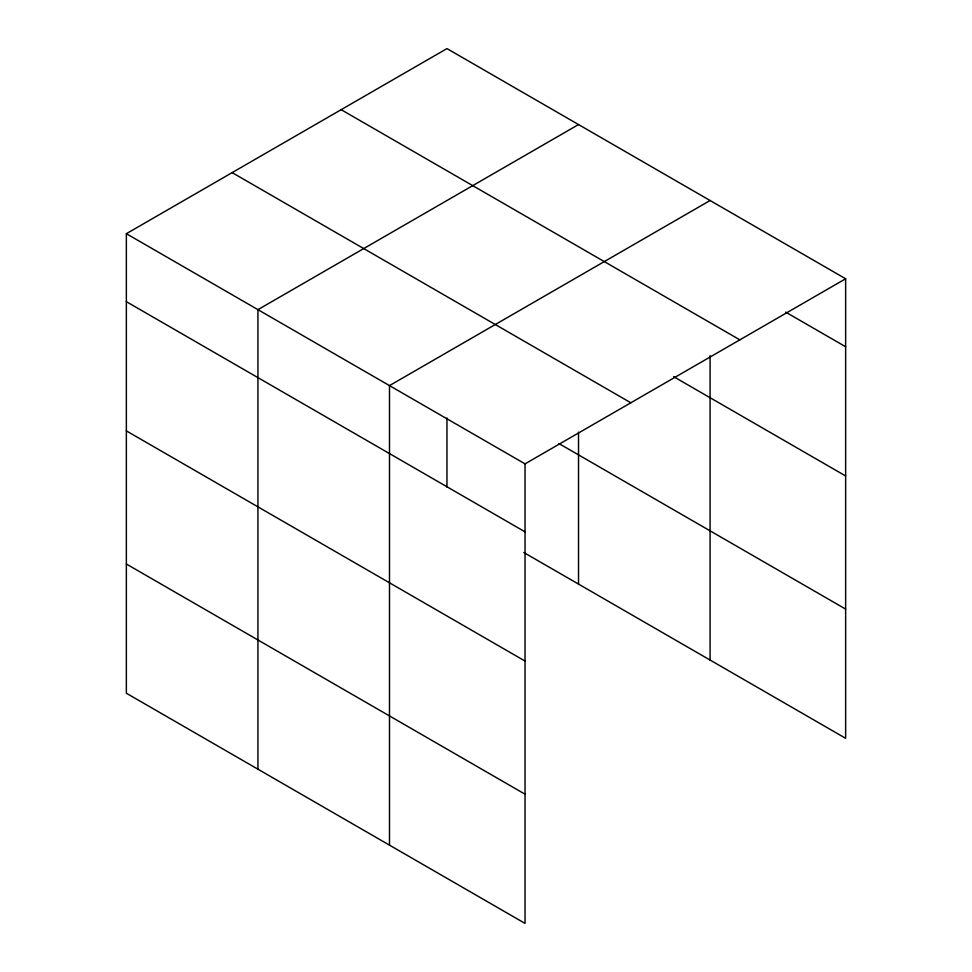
<?xml version="1.0" encoding="UTF-8"?>
<svg xmlns="http://www.w3.org/2000/svg" width="972" height="972" viewBox="0 0 972 972"><rect width="100%" height="100%" fill="white"/><g stroke="black" fill="none" stroke-linecap="round" stroke-linejoin="round"><path stroke-width="1.46" d="M126.36 233.693L525.038 463.863L525.038 923.4L126.36 693.23L126.36 233.693L446.962 48.6L845.64 278.77L845.64 738.307L523.811 552.509M578.522 124.562L257.932 309.655L257.932 769.18M710.082 200.511L389.493 385.605L389.493 845.142M525.038 463.863L845.64 278.77M785.68 312.133L845.64 346.749M341.16 109.678L739.838 339.848M673.608 376.65L845.64 475.964M232.162 172.615L630.84 402.785M558.985 443.597L845.64 609.092M126.36 301.672L525.038 531.842M126.36 430.888L525.038 661.057M126.36 564.015L525.038 794.185M710.082 355.643L710.082 660.049M578.522 432.188L578.522 584.087M446.962 417.984L446.962 487.094"/></g></svg>
